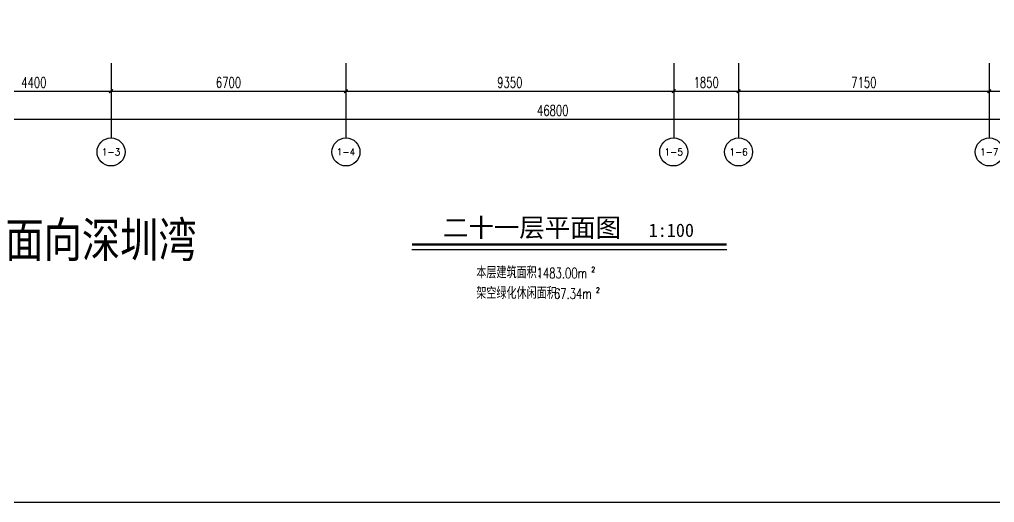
# Model space of a CAD drawing. Header units: millimetres. Extents: x 285006 to 3037698, y -2820855 to 192241.
# Drawn here: x 305795 to 333606, y 66768 to 80553 of the extents above; entities that cross this region are included whole.
import ezdxf
from ezdxf.enums import TextEntityAlignment as Align

# ---------------------------------------------------------------- set-up
doc = ezdxf.new("R2010")
doc.units = ezdxf.units.MM
doc.header["$PDMODE"] = 35
doc.header["$PDSIZE"] = -0.1
for name, color, linetype in [('0-修改', 6, 'Continuous'), ('AXIS', 150, 'Continuous'), ('AXIS_TEXT', 7, 'Continuous'), ('DIM_SYMB', 3, 'Continuous'), ('FF-TEXT', 50, 'Continuous'), ('PUB_TEXT', 7, 'Continuous')]:
    doc.layers.add(name, color=color, linetype=linetype)
doc.styles.add('_TCH_AXIS', font='COMPLEX', dxfattribs={"bigfont": 'GBCBIG'})
doc.styles.add('_TCH_DIM', font='SIMPLEX', dxfattribs={"bigfont": 'GBCBIG'})
doc.styles.add('_TCH_DIM_T3', font='SIMPLEX', dxfattribs={"width": 0.705882, "bigfont": 'GBCBIG'})
doc.styles.add('AXIS', font='arial.ttf')
doc.styles.add('T9-L46$0$CCDI-TOG-01', font='arial.ttf')
doc.styles.add('宋体', font='', dxfattribs={"width": 0.5})
doc.styles.get('宋体').set_extended_font_data('SimSun')
doc.dimstyles.new('_TCH_ARCH&&100', dxfattribs={"dimtxt": 297.5, "dimasz": 100, "dimexe": 250, "dimexo": 300, "dimgap": 100, "dimtad": 1, "dimdec": 0, "dimzin": 0, "dimdsep": 46, "dimtxsty": '_TCH_DIM_T3', "dimblk": 'ARCHTICK', "dimcen": 0.09, "dimclrt": 7, "dimazin": 2, "dimtfac": 1, "dimtdec": 0, "dimtix": 1, "dimtmove": 2, "dimatfit": 3, "dimfxl": 1, "dimtolj": 1, "dimtzin": 0, "dimarcsym": 0})

# ---------------------------------------------------------------- blocks, each defined once
blk = doc.blocks.new('_AXISO')
at = {"layer": 'AXIS', "linetype": 'ByBlock'}
blk.add_circle((0, 0), 0.5, dxfattribs=at)
at = {"layer": 'AXIS_TEXT', "color": 50, "style": 'AXIS', "width": 0.5}
blk.add_attdef('A', text='', height=1, dxfattribs=at).set_placement((-0.25, -0.28), (0.31, -0.28), align=Align.ALIGNED)
blk = doc.blocks.new('_ArchTick')
at = {"color": 0, "linetype": 'ByBlock', "const_width": 0.4}
blk.add_lwpolyline([(-0.5, -0.5), (0.5, 0.5)], dxfattribs=at)
blk = doc.blocks.new('*D44')
at = {"layer": 'AXIS', "color": 0, "lineweight": -2, "transparency": 16777216}
for p, q in [((246574, -2514878), (246574, -2516428)), ((293374, -2514878), (293374, -2516428)), ((246574, -2516178), (293374, -2516178))]:
    blk.add_line(p, q, dxfattribs=at)
at = {"layer": 'Defpoints', "color": 0, "transparency": 16777216}
for p in [(246574, -2514578), (293374, -2514578), (293374, -2516178)]:
    blk.add_point(p, dxfattribs=at)
at = {"layer": 'AXIS', "color": 0, "lineweight": -2, "transparency": 16777216, "xscale": 100, "yscale": 100, "zscale": 100, "rotation": 180}
blk.add_blockref('_ArchTick', (246574, -2516178), dxfattribs=at)
at = {"layer": 'AXIS', "color": 0, "lineweight": -2, "transparency": 16777216, "xscale": 100, "yscale": 100, "zscale": 100}
blk.add_blockref('_ArchTick', (293374, -2516178), dxfattribs=at)
at = {"layer": 'AXIS', "color": 7, "transparency": 16777216, "insert": (269974, -2515929), "char_height": 297.5, "attachment_point": 5, "style": '_TCH_DIM_T3'}
blk.add_mtext('\\A1;46800', dxfattribs=at)
blk = doc.blocks.new('*D46')
at = {"layer": 'AXIS', "color": 0, "lineweight": -2, "transparency": 16777216}
for p, q in [((252974, -2514878), (252974, -2515628)), ((257374, -2514878), (257374, -2515628)), ((252974, -2515378), (257374, -2515378))]:
    blk.add_line(p, q, dxfattribs=at)
at = {"layer": 'Defpoints', "color": 0, "transparency": 16777216}
for p in [(252974, -2514578), (257374, -2514578), (257374, -2515378)]:
    blk.add_point(p, dxfattribs=at)
at = {"layer": 'AXIS', "color": 0, "lineweight": -2, "transparency": 16777216, "xscale": 100, "yscale": 100, "zscale": 100, "rotation": 180}
blk.add_blockref('_ArchTick', (252974, -2515378), dxfattribs=at)
at = {"layer": 'AXIS', "color": 0, "lineweight": -2, "transparency": 16777216, "xscale": 100, "yscale": 100, "zscale": 100}
blk.add_blockref('_ArchTick', (257374, -2515378), dxfattribs=at)
at = {"layer": 'AXIS', "color": 7, "transparency": 16777216, "insert": (255174, -2515129), "char_height": 297.5, "attachment_point": 5, "style": '_TCH_DIM_T3'}
blk.add_mtext('\\A1;4400', dxfattribs=at)
blk = doc.blocks.new('*D47')
at = {"layer": 'AXIS', "color": 0, "lineweight": -2, "transparency": 16777216}
for p, q in [((257374, -2514878), (257374, -2515628)), ((264074, -2514878), (264074, -2515628)), ((257374, -2515378), (264074, -2515378))]:
    blk.add_line(p, q, dxfattribs=at)
at = {"layer": 'Defpoints', "color": 0, "transparency": 16777216}
for p in [(257374, -2514578), (264074, -2514578), (264074, -2515378)]:
    blk.add_point(p, dxfattribs=at)
at = {"layer": 'AXIS', "color": 0, "lineweight": -2, "transparency": 16777216, "xscale": 100, "yscale": 100, "zscale": 100, "rotation": 180}
blk.add_blockref('_ArchTick', (257374, -2515378), dxfattribs=at)
at = {"layer": 'AXIS', "color": 0, "lineweight": -2, "transparency": 16777216, "xscale": 100, "yscale": 100, "zscale": 100}
blk.add_blockref('_ArchTick', (264074, -2515378), dxfattribs=at)
at = {"layer": 'AXIS', "color": 7, "transparency": 16777216, "insert": (260724, -2515129), "char_height": 297.5, "attachment_point": 5, "style": '_TCH_DIM_T3'}
blk.add_mtext('\\A1;6700', dxfattribs=at)
blk = doc.blocks.new('*D48')
at = {"layer": 'AXIS', "color": 0, "lineweight": -2, "transparency": 16777216}
for p, q in [((264074, -2514878), (264074, -2515628)), ((273424, -2514878), (273424, -2515628)), ((264074, -2515378), (273424, -2515378))]:
    blk.add_line(p, q, dxfattribs=at)
at = {"layer": 'Defpoints', "color": 0, "transparency": 16777216}
for p in [(264074, -2514578), (273424, -2514578), (273424, -2515378)]:
    blk.add_point(p, dxfattribs=at)
at = {"layer": 'AXIS', "color": 0, "lineweight": -2, "transparency": 16777216, "xscale": 100, "yscale": 100, "zscale": 100, "rotation": 180}
blk.add_blockref('_ArchTick', (264074, -2515378), dxfattribs=at)
at = {"layer": 'AXIS', "color": 0, "lineweight": -2, "transparency": 16777216, "xscale": 100, "yscale": 100, "zscale": 100}
blk.add_blockref('_ArchTick', (273424, -2515378), dxfattribs=at)
at = {"layer": 'AXIS', "color": 7, "transparency": 16777216, "insert": (268749, -2515129), "char_height": 297.5, "attachment_point": 5, "style": '_TCH_DIM_T3'}
blk.add_mtext('\\A1;9350', dxfattribs=at)
blk = doc.blocks.new('*D49')
at = {"layer": 'AXIS', "color": 0, "lineweight": -2, "transparency": 16777216}
for p, q in [((273424, -2514878), (273424, -2515628)), ((275274, -2514878), (275274, -2515628)), ((273424, -2515378), (275274, -2515378))]:
    blk.add_line(p, q, dxfattribs=at)
at = {"layer": 'Defpoints', "color": 0, "transparency": 16777216}
for p in [(273424, -2514578), (275274, -2514578), (275274, -2515378)]:
    blk.add_point(p, dxfattribs=at)
at = {"layer": 'AXIS', "color": 0, "lineweight": -2, "transparency": 16777216, "xscale": 100, "yscale": 100, "zscale": 100, "rotation": 180}
blk.add_blockref('_ArchTick', (273424, -2515378), dxfattribs=at)
at = {"layer": 'AXIS', "color": 0, "lineweight": -2, "transparency": 16777216, "xscale": 100, "yscale": 100, "zscale": 100}
blk.add_blockref('_ArchTick', (275274, -2515378), dxfattribs=at)
at = {"layer": 'AXIS', "color": 7, "transparency": 16777216, "insert": (274349, -2515129), "char_height": 297.5, "attachment_point": 5, "style": '_TCH_DIM_T3'}
blk.add_mtext('\\A1;1850', dxfattribs=at)
blk = doc.blocks.new('*D50')
at = {"layer": 'AXIS', "color": 0, "lineweight": -2, "transparency": 16777216}
for p, q in [((275274, -2514878), (275274, -2515628)), ((282424, -2514878), (282424, -2515628)), ((275274, -2515378), (282424, -2515378))]:
    blk.add_line(p, q, dxfattribs=at)
at = {"layer": 'Defpoints', "color": 0, "transparency": 16777216}
for p in [(275274, -2514578), (282424, -2514578), (282424, -2515378)]:
    blk.add_point(p, dxfattribs=at)
at = {"layer": 'AXIS', "color": 0, "lineweight": -2, "transparency": 16777216, "xscale": 100, "yscale": 100, "zscale": 100, "rotation": 180}
blk.add_blockref('_ArchTick', (275274, -2515378), dxfattribs=at)
at = {"layer": 'AXIS', "color": 0, "lineweight": -2, "transparency": 16777216, "xscale": 100, "yscale": 100, "zscale": 100}
blk.add_blockref('_ArchTick', (282424, -2515378), dxfattribs=at)
at = {"layer": 'AXIS', "color": 7, "transparency": 16777216, "insert": (278849, -2515129), "char_height": 297.5, "attachment_point": 5, "style": '_TCH_DIM_T3'}
blk.add_mtext('\\A1;7150', dxfattribs=at)
blk = doc.blocks.new('*D51')
at = {"layer": 'AXIS', "color": 0, "lineweight": -2, "transparency": 16777216}
for p, q in [((282424, -2514878), (282424, -2515628)), ((287074, -2514878), (287074, -2515628)), ((282424, -2515378), (287074, -2515378))]:
    blk.add_line(p, q, dxfattribs=at)
at = {"layer": 'Defpoints', "color": 0, "transparency": 16777216}
for p in [(282424, -2514578), (287074, -2514578), (287074, -2515378)]:
    blk.add_point(p, dxfattribs=at)
at = {"layer": 'AXIS', "color": 0, "lineweight": -2, "transparency": 16777216, "xscale": 100, "yscale": 100, "zscale": 100, "rotation": 180}
blk.add_blockref('_ArchTick', (282424, -2515378), dxfattribs=at)
at = {"layer": 'AXIS', "color": 0, "lineweight": -2, "transparency": 16777216, "xscale": 100, "yscale": 100, "zscale": 100}
blk.add_blockref('_ArchTick', (287074, -2515378), dxfattribs=at)
at = {"layer": 'AXIS', "color": 7, "transparency": 16777216, "insert": (284749, -2515129), "char_height": 297.5, "attachment_point": 5, "style": '_TCH_DIM_T3'}
blk.add_mtext('\\A1;4650', dxfattribs=at)
blk = doc.blocks.new('d985dasf4ddsaf')
at = {"layer": 'AXIS'}
for p, q in [((257374.3, -2514578.2), (257374.3, -2516711.5)), ((264074.3, -2514578.2), (264074.3, -2516711.5)), ((273424.3, -2514578.2), (273424.3, -2516711.5)), ((275274.3, -2514578.2), (275274.3, -2516711.5)), ((282424.3, -2514578.2), (282424.3, -2516711.5))]:
    blk.add_line(p, q, dxfattribs=at)
ref = blk.add_blockref('_AXISO', (257374.3, -2517111.5), dxfattribs=dict(at, xscale=800, yscale=800, zscale=800))
ref.add_attrib('A', '1-3', dxfattribs={"layer": 'AXIS_TEXT', "height": 199.75, "style": '_TCH_AXIS'}).set_placement((257112.7, -2517211.4), (257635.9, -2517211.4), align=Align.FIT)
ref = blk.add_blockref('_AXISO', (264074.3, -2517111.5), dxfattribs=dict(at, xscale=800, yscale=800, zscale=800))
ref.add_attrib('A', '1-4', dxfattribs={"layer": 'AXIS_TEXT', "height": 193.6, "style": '_TCH_AXIS'}).set_placement((263811.6, -2517208.3), (264337, -2517208.3), align=Align.FIT)
ref = blk.add_blockref('_AXISO', (273424.3, -2517111.5), dxfattribs=dict(at, xscale=800, yscale=800, zscale=800))
ref.add_attrib('A', '1-5', dxfattribs={"layer": 'AXIS_TEXT', "height": 199.75, "style": '_TCH_AXIS'}).set_placement((273162.7, -2517211.4), (273685.9, -2517211.4), align=Align.FIT)
ref = blk.add_blockref('_AXISO', (275274.3, -2517111.5), dxfattribs=dict(at, xscale=800, yscale=800, zscale=800))
ref.add_attrib('A', '1-6', dxfattribs={"layer": 'AXIS_TEXT', "height": 199.75, "style": '_TCH_AXIS'}).set_placement((275012.7, -2517211.4), (275535.9, -2517211.4), align=Align.FIT)
ref = blk.add_blockref('_AXISO', (282424.3, -2517111.5), dxfattribs=dict(at, xscale=800, yscale=800, zscale=800))
ref.add_attrib('A', '1-7', dxfattribs={"layer": 'AXIS_TEXT', "height": 199.75, "style": '_TCH_AXIS'}).set_placement((282162.7, -2517211.4), (282685.9, -2517211.4), align=Align.FIT)
for p1, p2, distance, picture, middle in [((246574.3, -2514578.2), (293374.3, -2514578.2), -1600, '*D44', (269974.3, -2515929.4)), ((252974.3, -2514578.2), (257374.3, -2514578.2), -800, '*D46', (255174.3, -2515129.4)), ((257374.3, -2514578.2), (264074.3, -2514578.2), -800, '*D47', (260724.3, -2515129.4)), ((264074.3, -2514578.2), (273424.3, -2514578.2), -800, '*D48', (268749.3, -2515129.4)), ((273424.3, -2514578.2), (275274.3, -2514578.2), -800, '*D49', (274349.3, -2515129.4)), ((275274.3, -2514578.2), (282424.3, -2514578.2), -800, '*D50', (278849.3, -2515129.4)), ((282424.3, -2514578.2), (287074.3, -2514578.2), -800, '*D51', (284749.3, -2515129.4))]:
    dim = blk.add_aligned_dim(p1=p1, p2=p2, distance=distance, dimstyle='_TCH_ARCH&&100', dxfattribs=at)
    dim.commit()
    dim.dimension.update_dxf_attribs({"geometry": picture, "text_midpoint": middle})
blk = doc.blocks.new('FDBDFBDB')
blk.add_blockref('d985dasf4ddsaf', (199150, 2756986))

msp = doc.modelspace()

# ---------------------------------------------------------------- linework, layer by layer
at = {"layer": 'Defpoints'}
msp.add_lwpolyline([(285005.8, 126167.5), (369005.8, 126167.5), (369005.8, 66767.5), (285005.8, 66767.5)], close=True, dxfattribs=at)
at = {"layer": 'DIM_SYMB', "const_width": 70}
msp.add_lwpolyline([(316989, 74128.8), (325970.7, 74128.8)], dxfattribs=at)
at = {"layer": 'DIM_SYMB'}
msp.add_lwpolyline([(316989, 73988.8), (325970.7, 73988.8)], dxfattribs=at)

# ---------------------------------------------------------------- block references
at = {"layer": '0-修改'}
msp.add_blockref('FDBDFBDB', (-148118.1, -163101.3), dxfattribs=at)

# ---------------------------------------------------------------- texts
at = {"layer": 'FF-TEXT', "color": 2, "style": 'T9-L46$0$CCDI-TOG-01', "width": 0.8}
msp.add_text('面向深圳湾', height=1000, dxfattribs=at).set_placement((305391.9, 73765.9))
at = {"layer": 'PUB_TEXT'}
for s, height, style, p in [('二十一层平面图', 531.65, '宋体', (317875.4, 74348.6)), ('1:100', 379.75, '宋体', (323741.4, 74348.6)), ('本层建筑面积：', 337.59, '_TCH_DIM', (318825.5, 73165.9)), ('架空绿化休闲面积：', 337.59, '_TCH_DIM', (318825.5, 72578.8))]:
    msp.add_text(s, height=height, dxfattribs=dict(at, style=style)).set_placement(p)
at = {"layer": 'PUB_TEXT', "style": '_TCH_DIM', "width": 0.705882}
for s, height, p in [('1483.00m', 297.5, (320545.7, 73165.9)), ('2', 148.8, (322105.7, 73340.9)), ('67.34m', 297.5, (321037.2, 72578.8)), ('2', 148.8, (322237.2, 72753.8))]:
    msp.add_text(s, height=height, dxfattribs=at).set_placement(p)

doc.saveas('drawing.dxf')
